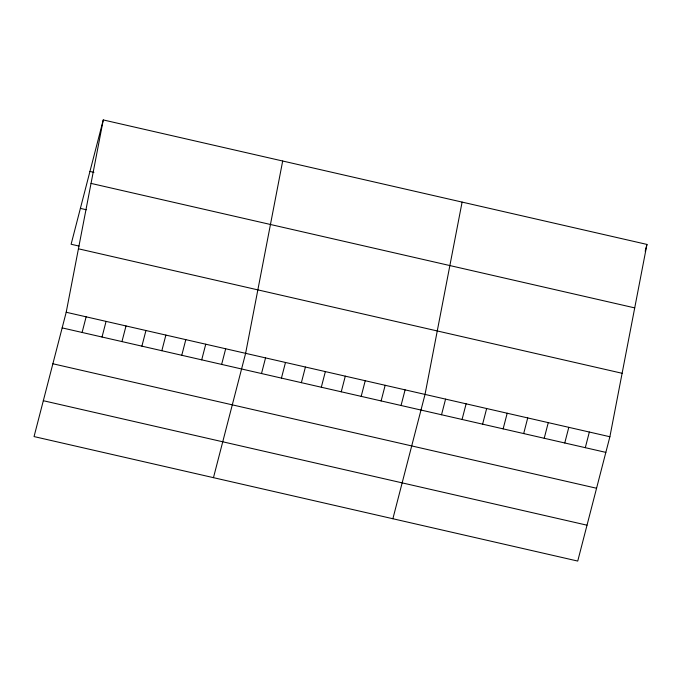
<?xml version="1.0" encoding="UTF-8"?>
<svg xmlns="http://www.w3.org/2000/svg" width="681" height="681" viewBox="0 0 681 681"><rect width="100%" height="100%" fill="white"/><g stroke="black" fill="none" stroke-linecap="round" stroke-linejoin="round"><path stroke-width="1.02" d="M66.202 312.256L103.265 119.933L646.95 244.419L609.887 436.742L577.735 561.067L34.05 436.581L66.202 312.256L609.887 436.742M282.683 161.014L245.62 353.337L213.468 477.662M462.101 202.095L425.029 394.418L392.877 518.743M103.265 119.933L71.113 244.258L79.09 246.079M82.095 332.464L86.138 316.827M102.031 337.027L106.074 321.389M121.959 341.59L126.011 325.952M141.895 346.152L145.938 330.515M161.831 350.715L165.875 335.078M181.767 355.286L185.811 339.649M201.704 359.849L205.747 344.211M221.64 364.412L225.683 348.774M261.504 373.537L265.547 357.9M281.44 378.108L285.484 362.471M301.377 382.671L305.42 367.033M321.313 387.234L325.356 371.596M341.249 391.796L345.293 376.159M361.185 396.368L365.229 380.73M381.113 400.93L385.165 385.293M401.049 405.493L405.093 389.855M441.526 414.763L445.57 399.126M462.067 419.462L466.11 403.824M482.608 424.169L486.651 408.532M503.14 428.868L507.192 413.231M523.68 433.567L527.724 417.93M544.221 438.275L548.265 422.637M564.762 442.973L568.805 427.336M585.302 447.681L589.346 432.043M645.179 251.263L646.95 244.419M89.952 171.442L93.935 172.353M91.033 183.402L634.718 307.889M80.392 208.386L86.376 209.757M78.434 248.795L622.119 373.282M62.158 327.893L605.843 452.38M52.88 363.765L596.565 488.251M43.329 400.709L587.005 525.196"/></g></svg>
